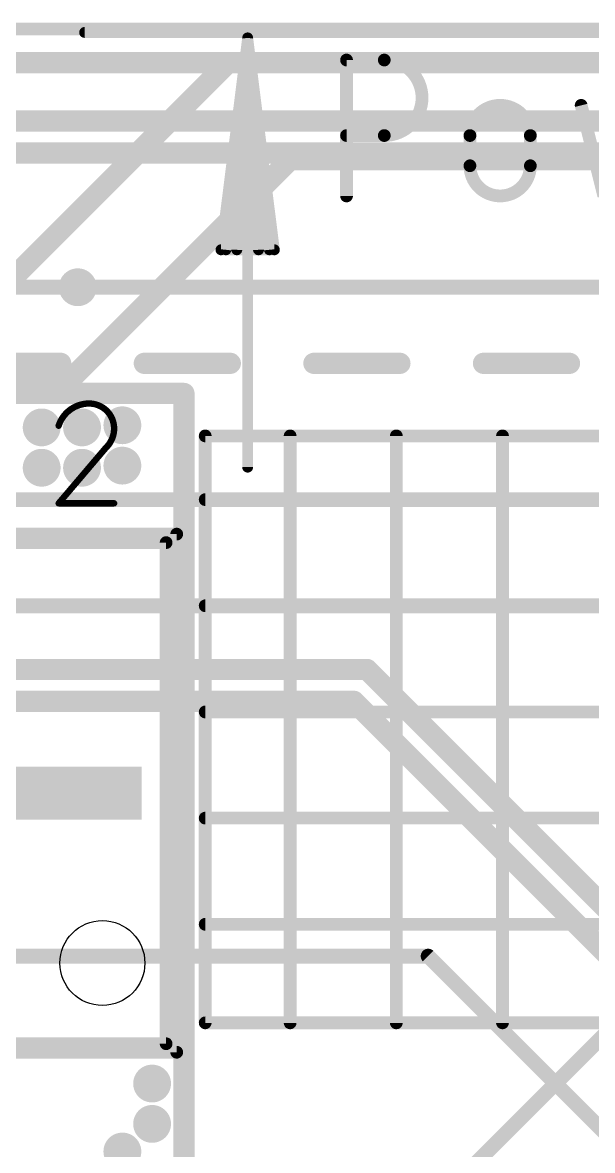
# Model space of a CAD drawing. Extents: x -5 to 103, y -6 to 58.
# Drawn here: x 45.06 to 51.88, y 31.58 to 45.08 of the extents above; entities that cross this region are included whole.
import ezdxf

# ---------------------------------------------------------------- set-up
doc = ezdxf.new("R2010")
doc.units = 0
for name, color, linetype in [('1', 12, 'CONTINUOUS'), ('16', 132, 'CONTINUOUS'), ('18', 110, 'CONTINUOUS'), ('20', 31, 'CONTINUOUS'), ('21', 40, 'CONTINUOUS'), ('25', 40, 'CONTINUOUS'), ('51', 254, 'CONTINUOUS')]:
    doc.layers.add(name, color=color, linetype=linetype)

# ---------------------------------------------------------------- blocks, each defined once
blk = doc.blocks.new('RECT')
blk.add_solid([(-0.5, -0.5), (0.5, -0.5), (-0.5, 0.5), (0.5, 0.5)])
blk = doc.blocks.new('ROUNDV')
at = {"const_width": 0.5}
blk.add_lwpolyline([(0, -0.25, 1), (0, 0.25, 1), (0, -0.25)], format="xyb", dxfattribs=at)

msp = doc.modelspace()

# ---------------------------------------------------------------- linework, layer by layer
at = {"layer": '1'}
for points, const_width in [([(80.4545, 44.5968), (9.0368, 44.5968)], 0.254), ([(79.5457, 43.8983), (10.414, 43.8983)], 0.254), ([(71.628, 43.5173), (10.5718, 43.5173)], 0.254), ([(77.47, 41.91), (11.43, 41.91)], 0.1778), ([(46.99, 40.64), (26.67, 40.64)], 0.254), ([(46.99, 30.48), (46.99, 40.64)], 0.254), ([(53.34, 34.29), (49.53, 30.48)], 0.1778)]:
    msp.add_lwpolyline(points, dxfattribs=dict(at, const_width=const_width))
at = {"layer": '1', "const_width": 0.127}
for points in [[(47.0535, 40.64, 1), (46.9265, 40.64)], [(46.99, 40.5765, 1), (46.99, 40.7035)]]:
    msp.add_lwpolyline(points, format="xyb", dxfattribs=at)
at = {"layer": '16'}
for points, const_width in [([(44.704, 41.783), (47.5178, 44.5968)], 0.254), ([(47.5178, 44.5968), (57.0032, 44.5968)], 0.254), ([(45.593, 40.767), (48.26, 43.434)], 0.254), ([(48.26, 43.434), (56.007, 43.434)], 0.254), ([(43.942, 40.767), (45.593, 40.767)], 0.254), ([(41.91, 39.37), (57.15, 39.37)], 0.1778), ([(43.18, 38.1), (52.07, 38.1)], 0.1778), ([(41.9853, 37.338), (49.1798, 37.338)], 0.254), ([(49.1798, 37.338), (52.3844, 34.1335)], 0.254), ([(41.5329, 36.957), (49.022, 36.957)], 0.254), ([(49.022, 36.957), (56.769, 29.21)], 0.254), ([(49.911, 33.909), (37.5497, 33.909)], 0.1778), ([(55.88, 27.94), (49.911, 33.909)], 0.1778)]:
    msp.add_lwpolyline(points, dxfattribs=dict(at, const_width=const_width))
for points, const_width in [([(47.5178, 44.6603, 1), (47.5178, 44.5333)], 0.127), ([(47.5627, 44.5519, 1), (47.4729, 44.6417)], 0.127), ([(48.26, 43.4975, 1), (48.26, 43.3705)], 0.127), ([(48.3049, 43.3891, 1), (48.2151, 43.4789)], 0.127), ([(45.593, 40.7035, 1), (45.593, 40.8305)], 0.127), ([(45.5481, 40.8119, 1), (45.6379, 40.7221)], 0.127), ([(49.2247, 37.3829, 1), (49.1349, 37.2931)], 0.127), ([(49.1798, 37.2745, 1), (49.1798, 37.4015)], 0.127), ([(49.0669, 37.0019, 1), (48.9771, 36.9121)], 0.127), ([(49.022, 36.8935, 1), (49.022, 37.0205)], 0.127), ([(49.9424, 33.9404, 1), (49.8796, 33.8776)], 0.0889), ([(49.911, 33.8646, 1), (49.911, 33.9534)], 0.0889)]:
    msp.add_lwpolyline(points, format="xyb", dxfattribs=dict(at, const_width=const_width))
at = {"layer": '20', "const_width": 0.1524}
msp.add_lwpolyline([(5, 45), (95, 45)], dxfattribs=at)
at = {"layer": '20'}
msp.add_circle((46.0147, 33.8264), 0.508, dxfattribs=at)
at = {"layer": '21', "const_width": 0.1524}
for points in [[(46.9037, 38.9572), (44.4653, 38.9572)], [(46.9037, 32.7596), (46.9037, 38.9572)], [(44.4653, 32.7596), (46.9037, 32.7596)]]:
    msp.add_lwpolyline(points, dxfattribs=at)
at = {"layer": '21', "const_width": 0.0762}
for points in [[(46.9418, 38.9572, 1), (46.8656, 38.9572)], [(46.9037, 38.9191, 1), (46.9037, 38.9953)], [(46.8656, 32.7596, 1), (46.9418, 32.7596)], [(46.9037, 32.7215, 1), (46.9037, 32.7977)]]:
    msp.add_lwpolyline(points, format="xyb", dxfattribs=at)
at = {"layer": '25'}
for points, const_width in [([(48.9346, 43.0022), (48.9346, 44.6278)], 0.1524), ([(48.9346, 44.6278), (49.3861, 44.6278)], 0.1524), ([(51.741, 44.0859), (52.0119, 43.0022)], 0.1524), ([(49.3861, 43.7247), (48.9346, 43.7247)], 0.1524), ([(50.4106, 43.3634), (50.4106, 43.7247)], 0.1524), ([(51.1331, 43.7247), (51.1331, 43.3634)], 0.1524), ([(46.0551, 39.9887), (45.4913, 39.3255)], 0.0762), ([(45.4913, 39.3255), (46.1546, 39.3255)], 0.0762)]:
    msp.add_lwpolyline(points, dxfattribs=dict(at, const_width=const_width))
for points, const_width in [([(48.9727, 44.6278, 1), (48.8965, 44.6278)], 0.0762), ([(48.9346, 44.6659, 1), (48.9346, 44.5897)], 0.0762), ([(49.3861, 43.7247, 1), (49.3861, 44.6278)], 0.1524), ([(49.3861, 44.6659, 1), (49.3861, 44.5897)], 0.0762), ([(49.3861, 44.5897, 1), (49.3861, 44.6659)], 0.0762), ([(51.1331, 43.7247, 1), (50.4106, 43.7247)], 0.1524), ([(51.7779, 44.0952, 1), (51.704, 44.0767)], 0.0762), ([(48.9346, 43.7628, 1), (48.9346, 43.6866)], 0.0762), ([(49.3861, 43.7628, 1), (49.3861, 43.6866)], 0.0762), ([(49.3861, 43.6866, 1), (49.3861, 43.7628)], 0.0762), ([(50.4487, 43.7247, 1), (50.3725, 43.7247)], 0.0762), ([(50.3725, 43.7247, 1), (50.4487, 43.7247)], 0.0762), ([(51.1712, 43.7247, 1), (51.095, 43.7247)], 0.0762), ([(51.095, 43.7247, 1), (51.1712, 43.7247)], 0.0762), ([(50.4106, 43.3634, 1), (51.1331, 43.3634)], 0.1524), ([(50.4487, 43.3634, 1), (50.3725, 43.3634)], 0.0762), ([(50.3725, 43.3634, 1), (50.4487, 43.3634)], 0.0762), ([(51.1712, 43.3634, 1), (51.095, 43.3634)], 0.0762), ([(51.095, 43.3634, 1), (51.1712, 43.3634)], 0.0762), ([(48.8965, 43.0022, 1), (48.9727, 43.0022)], 0.0762), ([(45.8561, 40.5193, 0.3252), (45.4913, 40.254)], 0.0762), ([(45.8561, 40.5384, 1), (45.8561, 40.5003)], 0.0381), ([(46.1546, 40.2208, 0.4142), (45.8561, 40.5193)], 0.0762), ([(45.8561, 40.5003, 1), (45.8561, 40.5383)], 0.0381), ([(45.4732, 40.2599, 1), (45.5095, 40.2481)], 0.0381), ([(46.0551, 39.9887, 0.2053), (46.1546, 40.2208)], 0.0762), ([(46.1736, 40.2208, 1), (46.1355, 40.2209)], 0.0381), ([(46.1355, 40.2208, 1), (46.1736, 40.2208)], 0.0381), ([(46.0419, 40.0025, 1), (46.0682, 39.9749)], 0.0381), ([(46.0696, 39.9764, 1), (46.0406, 40.0011)], 0.0381), ([(45.4913, 39.3446, 1), (45.4913, 39.3065)], 0.0381), ([(45.4768, 39.3378, 1), (45.5059, 39.3132)], 0.0381), ([(46.1546, 39.3065, 1), (46.1546, 39.3446)], 0.0381)]:
    msp.add_lwpolyline(points, format="xyb", dxfattribs=dict(at, const_width=const_width))
at = {"layer": '51'}
for points, const_width in [([(70.104, 44.958), (45.802, 44.958)], 0.13), ([(47.752, 44.893), (47.4328, 42.358)], 0.13), ([(47.752, 44.893), (47.492, 42.358)], 0.13), ([(47.752, 44.893), (47.622, 42.358)], 0.13), ([(47.752, 44.893), (47.752, 39.758)], 0.13), ([(48.0712, 42.358), (47.752, 44.893)], 0.13), ([(47.882, 42.358), (47.752, 44.893)], 0.13), ([(48.012, 42.358), (47.752, 44.893)], 0.13), ([(47.4328, 42.358), (48.0712, 42.358)], 0.13), ([(45.5157, 41), (44.4871, 41)], 0.254), ([(47.5443, 41), (46.5157, 41)], 0.254), ([(49.5729, 41), (48.5443, 41)], 0.254), ([(51.6014, 41), (50.5729, 41)], 0.254), ([(47.244, 40.132), (47.244, 33.111)], 0.1524), ([(82.244, 40.132), (47.244, 40.132)], 0.1524), ([(48.26, 33.111), (48.26, 40.132)], 0.1524), ([(49.53, 33.111), (49.53, 40.132)], 0.1524), ([(50.8, 33.111), (50.8, 40.132)], 0.1524), ([(47.244, 39.37), (82.244, 39.37)], 0.1524), ([(46.7767, 38.8556), (44.1351, 38.8556)], 0.1524), ([(46.7767, 32.8612), (46.7767, 38.8556)], 0.1524), ([(47.244, 38.1), (82.244, 38.1)], 0.1524), ([(47.244, 36.83), (82.244, 36.83)], 0.1524), ([(47.244, 35.56), (82.244, 35.56)], 0.1524), ([(47.244, 34.29), (82.244, 34.29)], 0.1524), ([(47.244, 33.111), (82.244, 33.111)], 0.1524), ([(29.9111, 32.8612), (46.7767, 32.8612)], 0.1524)]:
    msp.add_lwpolyline(points, dxfattribs=dict(at, const_width=const_width))
for points, const_width in [([(45.802, 44.9905, 1), (45.802, 44.9255)], 0.065), ([(47.7845, 44.893, 1), (47.7195, 44.893)], 0.065), ([(47.7842, 44.8971, 1), (47.7198, 44.8889)], 0.065), ([(47.7845, 44.8913, 1), (47.7195, 44.8947)], 0.065), ([(47.7845, 44.8947, 1), (47.7195, 44.8913)], 0.065), ([(47.7843, 44.8963, 1), (47.7197, 44.8897)], 0.065), ([(47.7843, 44.8897, 1), (47.7197, 44.8963)], 0.065), ([(47.7842, 44.8889, 1), (47.7198, 44.8971)], 0.065), ([(47.4005, 42.3621, 1), (47.465, 42.3539)], 0.065), ([(47.4328, 42.3905, 1), (47.4328, 42.3255)], 0.065), ([(47.4597, 42.3613, 1), (47.5243, 42.3547)], 0.065), ([(47.5895, 42.3597, 1), (47.6545, 42.3563)], 0.065), ([(47.8495, 42.3563, 1), (47.9145, 42.3597)], 0.065), ([(47.9797, 42.3547, 1), (48.0443, 42.3613)], 0.065), ([(48.039, 42.3539, 1), (48.1035, 42.3621)], 0.065), ([(48.0712, 42.3255, 1), (48.0712, 42.3905)], 0.065), ([(45.5157, 40.9365, 1), (45.5157, 41.0635)], 0.127), ([(46.5157, 41.0635, 1), (46.5157, 40.9365)], 0.127), ([(47.5443, 40.9365, 1), (47.5443, 41.0635)], 0.127), ([(48.5443, 41.0635, 1), (48.5443, 40.9365)], 0.127), ([(49.5729, 40.9365, 1), (49.5729, 41.0635)], 0.127), ([(50.5729, 41.0635, 1), (50.5729, 40.9365)], 0.127), ([(51.6014, 40.9365, 1), (51.6014, 41.0635)], 0.127), ([(47.2821, 40.132, 1), (47.2059, 40.132)], 0.0762), ([(47.244, 40.1701, 1), (47.244, 40.0939)], 0.0762), ([(48.2981, 40.132, 1), (48.2219, 40.132)], 0.0762), ([(49.5681, 40.132, 1), (49.4919, 40.132)], 0.0762), ([(50.8381, 40.132, 1), (50.7619, 40.132)], 0.0762), ([(47.7195, 39.758, 1), (47.7845, 39.758)], 0.065), ([(47.244, 39.4081, 1), (47.244, 39.3319)], 0.0762), ([(46.8148, 38.8556, 1), (46.7386, 38.8556)], 0.0762), ([(46.7767, 38.8175, 1), (46.7767, 38.8937)], 0.0762), ([(47.244, 38.1381, 1), (47.244, 38.0619)], 0.0762), ([(47.244, 36.8681, 1), (47.244, 36.7919)], 0.0762), ([(47.244, 35.5981, 1), (47.244, 35.5219)], 0.0762), ([(47.244, 34.3281, 1), (47.244, 34.2519)], 0.0762), ([(47.244, 33.1491, 1), (47.244, 33.0729)], 0.0762), ([(47.2059, 33.111, 1), (47.2821, 33.111)], 0.0762), ([(48.2219, 33.111, 1), (48.2981, 33.111)], 0.0762), ([(49.4919, 33.111, 1), (49.5681, 33.111)], 0.0762), ([(50.7619, 33.111, 1), (50.8381, 33.111)], 0.0762), ([(46.7767, 32.8231, 1), (46.7767, 32.8993)], 0.0762), ([(46.7386, 32.8612, 1), (46.8148, 32.8612)], 0.0762)]:
    msp.add_lwpolyline(points, format="xyb", dxfattribs=dict(at, const_width=const_width))

# ---------------------------------------------------------------- block references
at = {"layer": '1', "xscale": 2.54, "yscale": 0.635}
msp.add_blockref('RECT', (45.2146, 35.8584), dxfattribs=at)
at = {"layer": '18', "xscale": 0.4524, "yscale": 0.4524}
for p in [(45.72, 41.91), (45.72, 41.91), (46.2534, 40.259), (46.2534, 40.259), (45.2882, 40.2336), (45.2882, 40.2336), (45.7708, 40.2336), (45.7708, 40.2336), (45.2882, 39.751), (45.2882, 39.751), (45.7708, 39.751), (45.7708, 39.751), (46.2534, 39.7764), (46.2534, 39.7764), (46.609, 32.385), (46.609, 32.385), (46.609, 31.9024), (46.609, 31.9024), (46.2534, 31.5722), (46.2534, 31.5722)]:
    msp.add_blockref('ROUNDV', p, dxfattribs=at)

doc.saveas('drawing.dxf')
